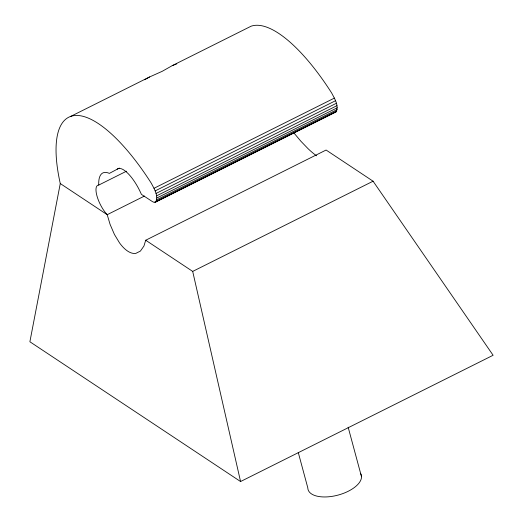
<?xml version="1.0" encoding="UTF-8"?>
<svg xmlns="http://www.w3.org/2000/svg" width="523" height="523" viewBox="0 0 523 523"><rect width="100%" height="100%" fill="white"/><g stroke="black" fill="none" stroke-linecap="round" stroke-linejoin="round"><path stroke-width="0.78" d="M117.165 169.151A28.817 9.839 63.4 0 1 141.413 194.379L152.311 201.518L153.664 202.205L155.749 202.002C158.815 195.844 154.108 188.64 151.258 183.168A135.483 46.246 63.4 0 0 76.561 115.446A135.483 46.246 63.4 0 0 60.269 183.547L29.889 341.761L240.567 481.539L493.111 355.261L373.076 181.206L326.091 150.029L145.708 240.234L143.943 246.019L140.412 251.079L135.882 253.354A42.605 18.58 75.2 0 1 119.545 242.914L114.432 234.474L110.085 224.38L107.202 214.685A18.292 6.243 63.4 0 1 97.049 196.236A18.292 6.243 63.4 0 1 98.749 185.077A43.527 14.853 63.4 0 1 109.366 173.388L119.355 168.06M155.749 202.002L336.139 111.798C339.205 105.639 334.491 98.448 331.641 92.963A135.483 46.246 63.4 0 0 251.105 26.202L172.244 65.637L162.241 71.298L149.585 76.966L70.723 116.4M144.642 79.744L149.585 76.966M98.749 185.077L126.501 171.198M154.037 188.28L334.419 98.082M144.446 196.06L107.202 214.685L60.269 183.547M155.128 190.921L335.518 100.717M155.978 193.484L336.367 103.279M156.547 195.877L336.93 105.679M156.815 198.001L337.198 107.803M156.763 199.773L337.152 109.575M156.403 201.126L336.792 110.928M154.821 202.362L336.139 111.798M145.708 240.234L192.693 271.411L373.076 181.206M172.244 65.637L176.807 63.878M293.619 132.6L300.882 141.236L308.04 148.656A42.605 9.832 52.6 0 0 316.565 155.802M348.148 427.186L361.517 476.747M298.254 452.447L307.805 487.848A27.588 13.245 -15.1 0 0 338.296 495.033A27.588 13.245 -15.1 0 0 360.569 473.42M192.693 271.411L240.567 481.539"/></g></svg>
